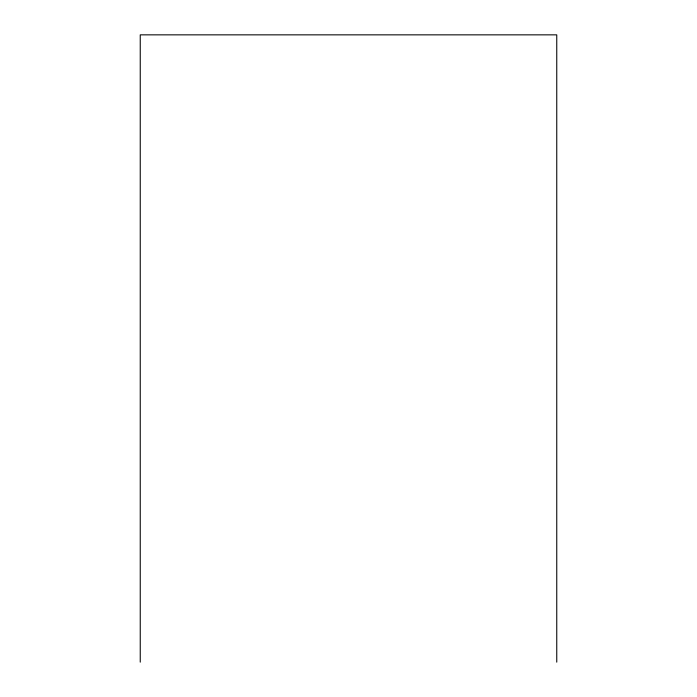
<?xml version="1.0" encoding="UTF-8"?>
<svg xmlns="http://www.w3.org/2000/svg" width="697" height="697" viewBox="0 0 697 697"><rect width="100%" height="100%" fill="white"/><g stroke="black" fill="none" stroke-linecap="round" stroke-linejoin="round"><path stroke-width="1.05" d="M556.755 662.15L556.755 34.85L140.245 34.85L140.245 662.15"/></g></svg>
